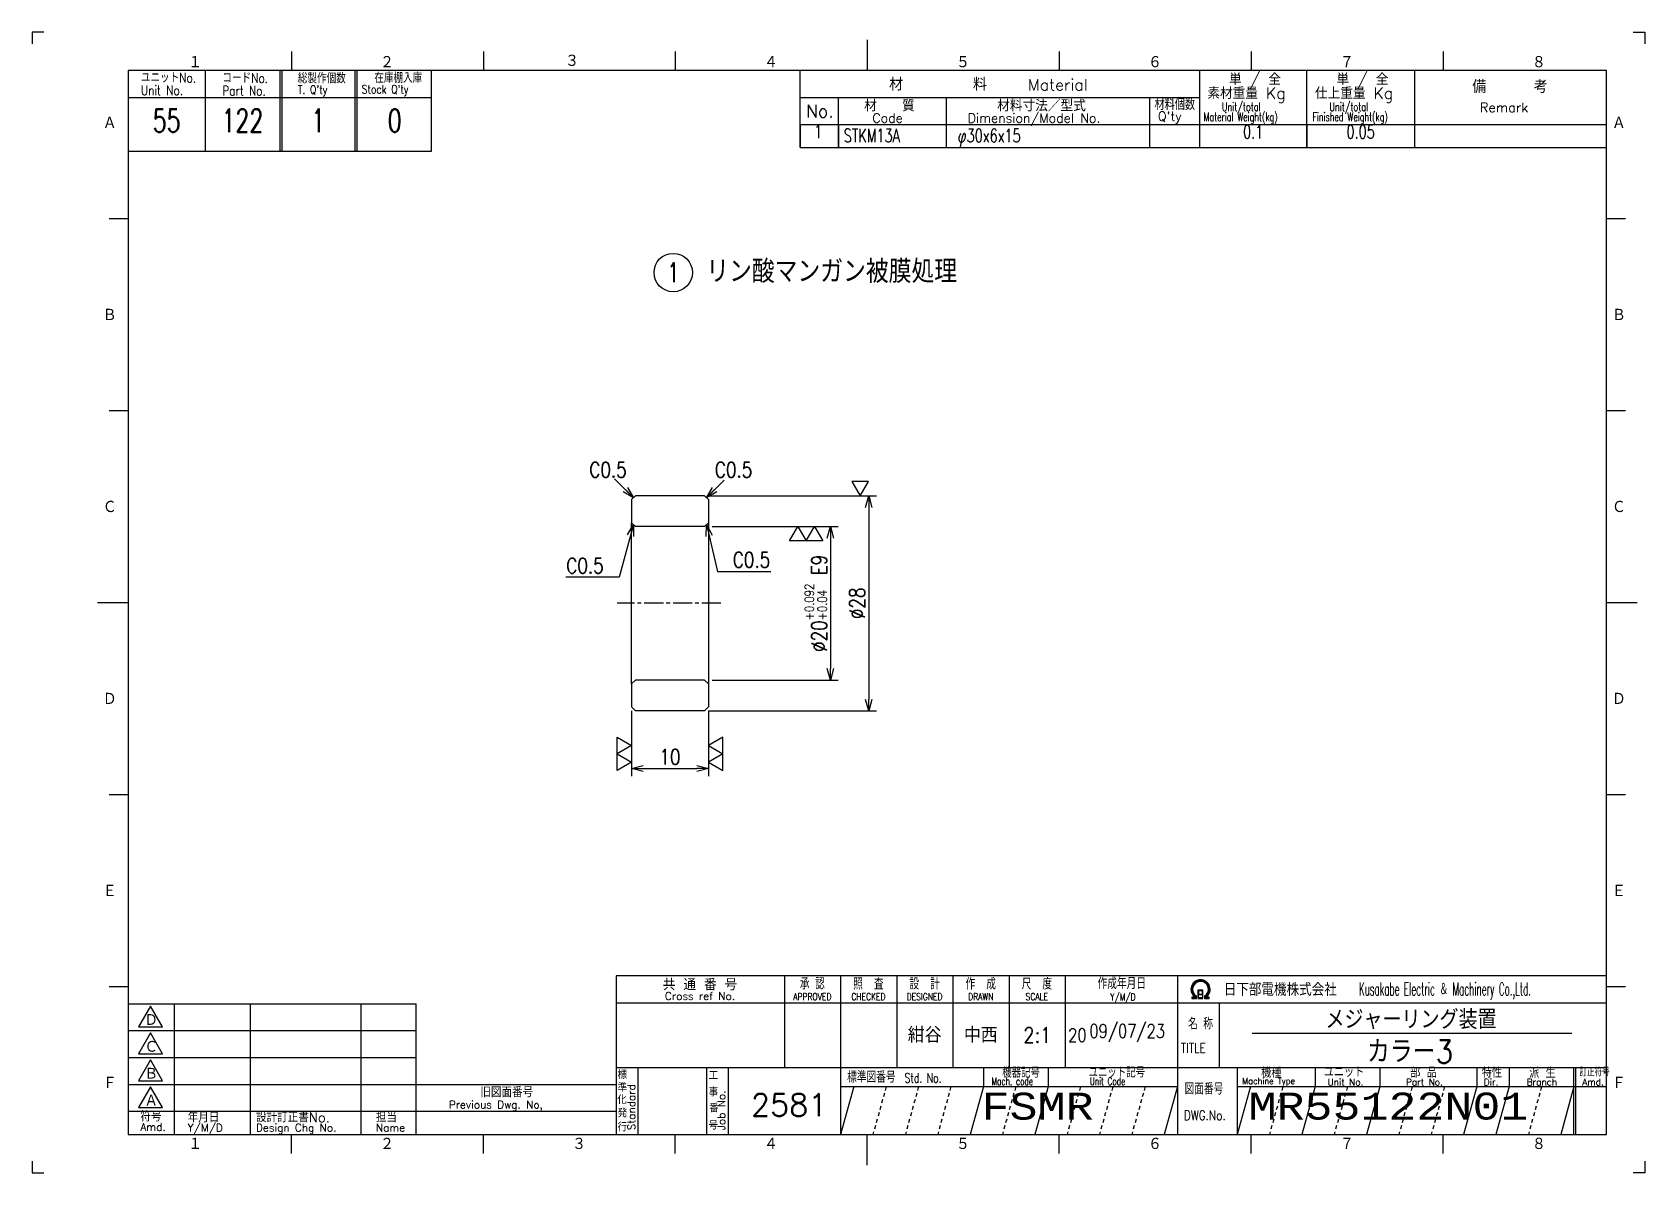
# Model space of a CAD drawing. Extents: x 0 to 210, y 0 to 148.
import ezdxf
from ezdxf.enums import TextEntityAlignment as Align

# ---------------------------------------------------------------- set-up
doc = ezdxf.new("R2010")
doc.units = 0
doc.header["$LTSCALE"] = 0.5
doc.linetypes.add('GEN3A', pattern=[3.5, 2, -1.5])
doc.linetypes.add('GEN7A', pattern=[7.5, 5, -0.75, 1, -0.75])
doc.layers.get('0').update_dxf_attribs({"linetype": 'CONTINUOUS'})
doc.layers.get('DEFPOINTS').update_dxf_attribs({"linetype": 'CONTINUOUS'})
for name, color, linetype in [('2', 5, 'CONTINUOUS'), ('5', 3, 'CONTINUOUS'), ('6', 52, 'CONTINUOUS'), ('7A', 4, 'GEN7A'), ('8', 1, 'CONTINUOUS'), ('RAHM2', 1, 'CONTINUOUS'), ('RAHM3', 52, 'CONTINUOUS')]:
    doc.layers.add(name, color=color, linetype=linetype)
doc.styles.add('DIMENSION', font='monotxt.shx', dxfattribs={"bigfont": 'bigfont.shx'})
doc.styles.get("Standard").update_dxf_attribs({"font": 'romans.shx', "width": 0.8, "bigfont": 'extfont.shx'})
doc.dimstyles.new('GEN-ISO', dxfattribs={"dimscale": 0.5, "dimtxt": 4, "dimasz": 3, "dimexe": 2, "dimexo": 1, "dimgap": 1, "dimtad": 3, "dimdec": 3, "dimrnd": 0.001, "dimdsep": 46, "dimtxsty": 'Standard', "dimblk": 'OPEN30', "dimcen": 0, "dimclrt": 52, "dimadec": 0, "dimazin": 0, "dimtp": 0.1, "dimtm": 0.1, "dimtfac": 0.6, "dimtdec": 3, "dimtmove": 2, "dimatfit": 3, "dimldrblk": 'OPEN30', "dimfxl": 0, "dimarcsym": 0})

# ---------------------------------------------------------------- blocks, each defined once
blk = doc.blocks.new('1A3ﾌﾞﾋﾝ')
at = {"layer": 'RAHM2', "color": 5, "linetype": 'Continuous'}
for p, q in [((3, 297), (0, 297)), ((0, 297), (0, 294)), ((217.5, 295), (217.5, 287)), ((417, 297), (420, 297)), ((420, 297), (420, 294)), ((67.5, 292), (67.5, 287)), ((117.5, 292), (117.5, 287)), ((167.5, 292), (167.5, 287)), ((267.5, 292), (267.5, 287)), ((317.5, 292), (317.5, 287)), ((367.5, 292), (367.5, 287)), ((410, 287), (25, 287)), ((25, 287), (25, 10)), ((104, 266), (104, 287)), ((410, 10), (410, 287)), ((25, 266), (64.5, 266)), ((64.5, 266), (104, 266)), ((20, 248.5), (25, 248.5)), ((410, 248.5), (415, 248.5)), ((20, 198.5), (25, 198.5)), ((410, 198.5), (415, 198.5)), ((17, 148.5), (25, 148.5)), ((410, 148.5), (418, 148.5)), ((20, 98.5), (25, 98.5)), ((410, 98.5), (415, 98.5)), ((20, 48.5), (25, 48.5)), ((410, 48.5), (415, 48.5)), ((25, 10), (410, 10)), ((67.5, 5), (67.5, 10)), ((117.5, 5), (117.5, 10)), ((217.5, 2), (217.5, 10)), ((267.5, 5), (267.5, 10)), ((317.5, 5), (317.5, 10)), ((367.5, 5), (367.5, 10)), ((0, 3), (0, 0)), ((0, 0), (3, 0)), ((420, 0), (417, 0)), ((420, 3), (420, 0))]:
    blk.add_line(p, q, dxfattribs=at)
at = {"layer": 'RAHM2', "color": 7, "linetype": 'Continuous'}
for p, q in [((45, 287), (45, 266)), ((64.5, 287), (64.5, 266)), ((65, 287), (65, 266)), ((84, 287), (84, 266)), ((84.5, 287), (84.5, 266)), ((200, 267), (200, 287)), ((304, 287), (304, 267)), ((332, 267), (332, 287)), ((360, 287), (360, 267)), ((25, 280), (64.5, 280)), ((64.5, 280), (104, 280)), ((200, 280), (304, 280)), ((210, 267), (210, 280)), ((238, 280), (238, 267)), ((291, 280), (291, 267)), ((200, 273), (410, 273)), ((200, 267), (410, 267)), ((195.93, 51.26), (195.93, 27.42)), ((210.55, 51.26), (210.55, 10)), ((225.18, 51.26), (225.18, 27.42)), ((239.8, 51.26), (239.8, 27.42)), ((254.43, 51.26), (254.43, 27.42)), ((269.05, 51.26), (269.05, 27.42)), ((298.3, 51.26), (298.3, 10)), ((25, 44), (100, 44)), ((37, 44), (37, 10)), ((56.8, 44), (56.8, 10)), ((85.6, 44), (85.6, 10)), ((100, 10), (100, 44)), ((152.05, 44.26), (410, 44.26)), ((269.05, 44.26), (269.05, 27.42)), ((298.3, 44.26), (298.3, 44.26)), ((309.17, 44.26), (309.17, 27.42)), ((25, 37), (100, 37)), ((25, 30), (100, 30)), ((152.05, 27.42), (410, 27.42)), ((157.77, 27.42), (157.77, 10)), ((175.59, 27.42), (175.59, 10)), ((181.3, 27.42), (181.3, 10)), ((247.73, 27.42), (247.73, 22.42)), ((264.59, 27.42), (264.59, 22.42)), ((313.83, 27.42), (313.83, 10)), ((334.15, 27.42), (334.15, 22.42)), ((351, 27.42), (351, 22.42)), ((376.29, 27.42), (376.29, 22.42)), ((384.72, 27.42), (384.72, 22.42)), ((401.57, 10), (401.57, 27.42)), ((402.07, 10), (402.07, 27.42)), ((25, 23), (100, 23)), ((100, 23), (152.05, 23)), ((210.55, 22.42), (298.3, 22.42)), ((313.83, 22.42), (410, 22.42)), ((25, 16), (100, 16)), ((100, 16), (152.05, 16)), ((167.5, 5), (167.5, 10))]:
    blk.add_line(p, q, dxfattribs=at)
at = {"layer": 'RAHM2', "color": 3, "linetype": 'Continuous'}
for p, q in [((317.73, 36.35), (401.03, 36.35)), ((214.02, 22.42), (210.55, 10)), ((247.73, 22.42), (244.26, 10)), ((264.59, 22.42), (261.12, 10)), ((298.3, 22.42), (294.83, 10)), ((334.15, 22.42), (330.68, 10)), ((351, 22.42), (347.54, 10)), ((376.29, 22.42), (372.82, 10)), ((384.72, 22.42), (381.25, 10))]:
    blk.add_line(p, q, dxfattribs=at)
at = {"layer": 'RAHM2', "color": 3, "linetype": 'GEN3A'}
for p, q in [((222.44, 22.42), (218.98, 10)), ((230.87, 22.42), (227.41, 10)), ((239.3, 22.42), (235.84, 10)), ((256.16, 22.42), (252.69, 10)), ((273.01, 22.42), (269.55, 10)), ((281.44, 22.42), (277.98, 10)), ((289.87, 22.42), (286.41, 10)), ((325.72, 22.42), (322.25, 10)), ((342.57, 22.42), (339.11, 10)), ((359.43, 22.42), (355.97, 10)), ((367.86, 22.42), (364.39, 10)), ((393.14, 22.42), (389.68, 10))]:
    blk.add_line(p, q, dxfattribs=at)
at = {"layer": 'RAHM2', "color": 5, "linetype": 'Continuous'}
blk.add_lwpolyline([(410, 51.26), (152.05, 51.26), (152.05, 10)], dxfattribs=at)
at = {"layer": 'RAHM2', "color": 7, "linetype": 'Continuous'}
for points in [[(303.62, 47.51), (303.62, 45.4), (304.92, 45.4), (304.92, 47.51), (303.62, 47.51)], [(303.77, 47.36), (303.77, 46.53), (304.77, 46.53), (304.77, 47.36), (303.77, 47.36)], [(304.77, 46.38), (304.77, 45.55), (303.77, 45.55), (303.77, 46.38), (304.77, 46.38)], [(302.02, 45.4), (303.22, 45.4), (303.22, 46.01)], [(302.02, 45.58), (302.97, 45.58), (302.97, 45.91)], [(302.72, 45.82), (302.72, 45.75), (302.02, 45.75), (302.02, 45.4)], [(305.32, 45.98), (305.32, 45.4), (306.58, 45.4), (306.58, 45.75), (305.85, 45.75), (305.85, 45.8)], [(305.57, 45.87), (305.57, 45.58), (306.58, 45.58)]]:
    blk.add_lwpolyline(points, dxfattribs=at)
for points in [[(30.79, 43.41), (27.65, 37.97), (33.92, 37.97)], [(30.79, 36.41), (27.65, 30.97), (33.92, 30.97)], [(30.79, 29.41), (27.65, 23.97), (33.92, 23.97)], [(30.79, 22.41), (27.65, 16.97), (33.92, 16.97)]]:
    blk.add_lwpolyline(points, close=True, dxfattribs=at)
at = {"layer": 'RAHM2', "color": 3, "linetype": 'Continuous'}
for points in [[(317.29, 22.42), (313.83, 10)], [(401.57, 22.42), (401.57, 22.42), (398.11, 10)]]:
    blk.add_lwpolyline(points, dxfattribs=at)
at = {"layer": 'RAHM2', "color": 7, "linetype": 'Continuous'}
for radius, start, end in [(2.5, 308.2706, 230.8952), (2.28, 303.9949, 234.4013), (2.06, 299.8294, 238.4756)]:
    blk.add_arc((304.3, 47.76), radius, start, end, dxfattribs=at)
at = {"layer": 'RAHM2', "color": 5, "linetype": 'Continuous'}
for s, p in [('１', (40.6, 287.58)), ('２', (90.6, 287.58)), ('４', (190.6, 287.58)), ('５', (240.6, 287.58)), ('６', (290.6, 287.58)), ('７', (340.6, 287.58)), ('８', (390.6, 287.58)), ('Ａ', (18.36, 271.74)), ('Ａ', (411.44, 271.74)), ('Ｂ', (18.36, 221.74)), ('Ｂ', (411.44, 221.74)), ('Ｃ', (18.36, 171.74)), ('Ｃ', (411.44, 171.74)), ('Ｄ', (18.36, 121.74)), ('Ｄ', (411.44, 121.74)), ('Ｅ', (18.36, 71.74)), ('Ｅ', (411.44, 71.74)), ('Ｆ', (18.36, 21.74)), ('Ｆ', (411.44, 21.74)), ('１', (40.6, 5.87)), ('２', (90.6, 5.87)), ('３', (140.6, 5.87)), ('４', (190.6, 5.87)), ('５', (240.6, 5.87)), ('６', (290.6, 5.87)), ('７', (340.6, 5.87)), ('８', (390.6, 5.87))]:
    blk.add_text(s, height=3.31, dxfattribs=at).set_placement(p)
blk.add_text('３', height=3.31, dxfattribs=at).set_placement((140.6, 289.58), align=Align.MIDDLE)
at = {"layer": 'RAHM2', "color": 7, "linetype": 'Continuous'}
for s, height, width, p in [('ユニットNo.', 2.5, 0.8, (28.29, 283.92)), ('コードNo.', 2.5, 0.8, (49.52, 283.81)), ('総製作個数', 2.5, 0.8, (69.17, 283.72)), ('在庫棚入庫', 2.5, 0.8, (89.08, 283.82)), ('Unit No.', 2.5, 0.8, (28.29, 280.64)), ('Part No.', 2.5, 0.8, (49.52, 280.53)), ("T. Q'ty", 2.2, 0.8, (69.17, 280.96)), ("Stock Q'ty", 2.2, 0.8, (85.8, 281.06)), ('材料個数', 3, 0.8, (292.32, 276.75)), ('Unit/total', 2.2, 0.7, (309.86, 276.49)), ('Unit/total', 2.2, 0.7, (337.86, 276.49)), ('Material Weight(kg)', 2.2, 0.68, (305.1, 273.86)), ('Finished Weight(kg)', 2.2, 0.68, (333.46, 273.86)), ('作成年月日', 3, 0.7, (277.49, 47.82)), ('Y/M/D', 1.8, 0.8, (280.79, 44.87)), ('Kusakabe Electric ＆ Machinery Co.,Ltd.', 3.3108, 0.5, (345.56, 46.19)), ('名 称', 3, 0.7, (301.06, 37.33)), ('20', 3.5, 0.8, (269.81, 34.08)), ('TITLE', 2.5, 0.8, (299.18, 31.25)), ('標準図番号', 3, 0.7, (212.26, 23.44)), ('Std. No.', 2.5, 0.7, (227.23, 23.44)), ('機器記号', 2.5, 0.7, (252.65, 24.77)), ('ユニット記号', 2.5, 0.7, (275.14, 24.85)), ('訂正符号', 2, 0.7, (403.01, 25.16)), ('Mach. code', 2, 0.7, (249.86, 22.83)), ('Unit Code', 2, 0.7, (275.45, 22.83)), ('図面番号', 3, 0.7, (300.15, 20.37)), ('Machine Type', 1.7, 0.9, (315.15, 23.05))]:
    blk.add_text(s, height=height, dxfattribs=dict(at, width=width)).set_placement(p)
for s, height, p in [('単 / 全', 3, (311.71, 283.26)), ('単 / 全', 3, (339.71, 283.26)), ('材\u3000\u3000\u3000\u3000\u3000料', 3.311, (223.18, 281.82)), ('Material', 3, (259.34, 281.82)), ('素材重量 Kg', 3, (306.08, 279.63)), ('仕上重量 Kg', 3, (334.08, 279.63)), ('備     考', 3.311, (375.08, 281.21)), ('No.', 3.311, (201.5, 274.82)), ('材\u3000\u3000質', 3, (216.68, 276.39)), ('材料寸法／型式', 3, (251.33, 276.39)), ('Remark', 2.5, (377.03, 276.16)), ('Code', 2.4, (218.82, 273.45)), ('Dimension/Model No.', 2.4, (243.65, 273.45)), ("Q'ty", 2.4, (293.19, 273.93)), ('Ｄ', 3.2, (29.23, 38.2)), ('Ｃ', 3.2, (29.23, 31.2)), ('Ｂ', 3.2, (29.23, 24.2)), ('標', 2, (152.44, 24.43)), ('工', 2, (176.15, 24.24)), ('機種', 2.4, (320.08, 24.76)), ('ユニット', 2.4, (336.39, 24.96)), ('部 品', 2.4, (358.93, 24.79)), ('特性', 2.4, (377.55, 24.78)), ('派 生', 2.4, (389.89, 24.72)), ('旧図面番号', 2.5, (116.71, 19.69)), ('準', 2, (152.47, 21.11)), ('事', 2, (176.17, 19.92)), ('Unit No.', 1.7, (337.39, 22.76)), ('Part No.', 1.7, (357.81, 22.76)), ('Dir.', 1.7, (378.09, 22.76)), ('Branch', 1.7, (389.24, 22.76)), ('Amd.', 1.7, (403.74, 22.76)), ('Ａ', 3.2, (29.23, 17.2)), ('Previous Dwg. No,', 2, (108.5, 16.75)), ('化', 2, (152.37, 17.95)), ('番', 2, (176.31, 15.76)), ('Amd.', 2, (28.17, 10.93)), ('符号', 2.5, (28.17, 13.37)), ('Y/M/D', 2, (40.49, 10.7)), ('年月日', 2.5, (40.49, 13.14)), ('設計訂正書No.', 2.5, (58.29, 13.18)), ('Design Chg No.', 2, (58.29, 10.75)), ('担当', 2.5, (89.5, 13.18)), ('Name', 2, (89.5, 10.75)), ('行', 2, (152.46, 10.82)), ('発', 2, (152.46, 14.47)), ('号', 2, (176.11, 11.28))]:
    blk.add_text(s, height=height, dxfattribs=at).set_placement(p)
for s, height, p in [('共 通 番 号', 3, (173.93, 49.14)), ('Cross ref No.', 2, (173.93, 46.01))]:
    blk.add_text(s, height=height, dxfattribs=at).set_placement(p, align=Align.MIDDLE)
for s, height, width, p in [('承 認', 3, 0.7, (203.18, 49.35)), ('照  査', 3, 0.7, (217.8, 49.35)), ('設  計', 3, 0.7, (232.43, 49.35)), ('作  成', 3, 0.7, (247.05, 49.35)), ('尺  度', 3, 0.7, (261.67, 49.35)), ('APPROVED', 1.8, 0.8, (203.18, 45.85)), ('CHECKED', 1.8, 0.8, (217.8, 45.85)), ('DESIGNED', 1.8, 0.8, (232.43, 45.85)), ('DRAWN', 1.8, 0.8, (247.05, 45.85)), ('SCALE', 1.8, 0.8, (261.67, 45.85)), ('DWG.No.', 2.5, 0.8, (305.41, 14.96))]:
    blk.add_text(s, height=height, dxfattribs=dict(at, width=width)).set_placement(p, align=Align.MIDDLE)
at = {"layer": 'RAHM2', "color": 7, "linetype": 'Continuous', "width": 0.844147}
blk.add_text('日下部電機株式会社', height=3.311, dxfattribs=at).set_placement((310.35, 46.06), (339.79, 46.06), align=Align.FIT)
at = {"layer": 'RAHM2', "color": 7, "linetype": 'Continuous'}
for s, p in [('Standard', (157.07, 11.05)), ('Job No.', (180.5, 11.05))]:
    blk.add_text(s, height=2, rotation=90, dxfattribs=at).set_placement(p)
at = {"layer": 'RAHM2', "color": 5, "linetype": 'Continuous', "width": 0.7}
for tag, p in [('HEADER3', (35, 274.01)), ('HEADER4', (54.75, 274)), ('HEADER15', (74.49, 274)), ('HEADER16', (94.43, 274))]:
    blk.add_attdef(tag, text='', height=6, dxfattribs=at).set_placement(p, align=Align.MIDDLE)
at = {"layer": 'RAHM2', "color": 7, "linetype": 'Continuous'}
blk.add_attdef('HEADER5', text='', height=2.5, dxfattribs=at).set_placement((63.69, 267.1), align=Align.BOTTOM_RIGHT)
for tag, height, width, p in [('HEADER1', 5, 0.9, (359.12, 40.15)), ('HEADER25', 3.2, 0.63, (46.91, 40.38)), ('HEADER23', 3.33, 0.8, (71.4, 40.2)), ('HEADER24', 3.5, 0.8, (92.57, 40.22)), ('HEADER7', 5, 0.8, (174.38, 35.8)), ('GEN-TITLE-SCA', 4, 0.85, (261.79, 35.85)), ('HEADER22', 3.2, 0.63, (46.91, 33.38)), ('HEADER20', 3.33, 0.8, (71.4, 33.2)), ('HEADER21', 3.5, 0.8, (92.57, 33.22)), ('HEADER2', 6, 0.9, (358.89, 31.68)), ('HEADER19', 3.2, 0.63, (46.91, 26.38)), ('HEADER17', 3.33, 0.8, (71.4, 26.2)), ('HEADER18', 3.5, 0.8, (92.57, 26.22)), ('HEADER11', 3.2, 0.63, (46.91, 19.38)), ('HEADER9', 3.33, 0.8, (71.4, 19.2)), ('HEADER10', 3.5, 0.8, (92.57, 19.22)), ('HEADER14', 3.31, 0.8, (126.54, 12.82))]:
    blk.add_attdef(tag, text='', height=height, dxfattribs=dict(at, width=width)).set_placement(p, align=Align.MIDDLE)
for tag, p in [('HEADER27', (232.45, 36.09)), ('HEADER26', (247.07, 36.09))]:
    blk.add_attdef(tag, text='', height=4, dxfattribs=at).set_placement(p, align=Align.MIDDLE)
at = {"layer": 'RAHM2', "color": 7, "linetype": 'Continuous', "width": 0.8}
blk.add_attdef('GEN-TITLE-DAT', text='', height=3.5, dxfattribs=at).set_placement((275.35, 34.1), align=Align.BOTTOM_LEFT)
at = {"layer": 'RAHM2', "color": 5, "linetype": 'Continuous'}
blk.add_attdef('HEADER6', text='', height=5.8, dxfattribs=at).set_placement((207.09, 13.03), align=Align.BOTTOM_RIGHT)
at = {"layer": 'RAHM2', "color": 5, "linetype": 'Continuous', "style": 'DIMENSION', "width": 1.2}
for tag, p in [('HEADER13', (213.56, 11.75)), ('HEADER12', (247.26, 11.72)), ('GEN-TITLE-DWG', (316.79, 11.74))]:
    blk.add_attdef(tag, text='', height=7.02, dxfattribs=at).set_placement(p, align=Align.BOTTOM_LEFT)
at = {"layer": 'RAHM2', "color": 5, "linetype": 'Continuous', "style": 'DIMENSION'}
blk.add_attdef('HEADER8', text='', height=7.02, dxfattribs=at).set_placement((408.58, 11.71), align=Align.BOTTOM_RIGHT)
blk = doc.blocks.new('GENBALLOON1')
blk.add_circle((0, 0), 5)
at = {"flags": 1}
blk.add_attdef('GEN_PARENT', text='', height=2.5, dxfattribs=at).set_placement((0, 0), align=Align.MIDDLE)
blk.add_attdef('REF_NO', text='', height=3.5).set_placement((0, 0), align=Align.MIDDLE)
at = {"color": 7, "flags": 1}
for tag, p in [('5GENINF', (6.43, 0.96)), ('6GENINF', (6.43, 0.63)), ('7GENINF', (6.43, 0.3)), ('8GENINF', (6.43, -0.04)), ('9GENINF', (6.43, -0.37)), ('3GENINF', (6.43, -2.34)), ('4GENINF', (6.43, -2.67)), ('10GENINF', (6.43, -0.7)), ('11GENINF', (6.43, -1)), ('12GENINF', (6.43, -1.34)), ('13GENINF', (6.43, -1.67)), ('14GENINF', (6.43, -2)), ('15GENINF', (6.43, -3)), ('16GENINF', (6.43, -3.34)), ('17GENINF', (6.43, -3.7)), ('18GENINF', (6.43, -4.04)), ('19GENINF', (6.43, -4.37)), ('20GENINF', (6.43, -4.7)), ('21GENINF', (6.43, -5.04)), ('22GENINF', (6.43, -5.37))]:
    blk.add_attdef(tag, p, '', height=0.2, dxfattribs=at)
blk = doc.blocks.new('STDBUHIN')
at = {"color": 7}
for p, q in [((0, 0), (0, -6)), ((10, 0), (10, -6)), ((38, 0), (38, -6)), ((91, 0), (91, -6)), ((104, 0), (104, -6)), ((132, 0), (132, -6)), ((160, 0), (160, -6)), ((0, -6), (210, -6))]:
    blk.add_line(p, q, dxfattribs=at)
at = {"layer": 'RAHM3', "color": 7, "width": 0.9}
for tag, p in [('1GENST', (4.710911, -4.609434)), ('4GENST', (96.434633, -4.658422)), ('5GENST', (118, -4.729)), ('6GENST', (146, -4.729))]:
    blk.add_attdef(tag, text='', height=3.5, dxfattribs=at).set_placement(p, align=Align.BOTTOM_CENTER)
at = {"layer": 'RAHM3', "color": 7}
for tag, p, width in [('2GENST', (11.373533, -4.658422), 0.8), ('3GENST', (41.070972, -4.658422), 0.8), ('7GENST', (162.759538, -4.671383), 0.9)]:
    blk.add_attdef(tag, p, '', height=3.5, dxfattribs=dict(at, width=width))
blk = doc.blocks.new('_Open30')
at = {"color": 0, "linetype": 'ByBlock', "lineweight": -2}
for p, q in [((-1, 0.27), (0, 0)), ((0, 0), (-1, -0.27)), ((0, 0), (-1, 0))]:
    blk.add_line(p, q, dxfattribs=at)
blk = doc.blocks.new('*D12')
at = {"layer": '5', "color": 0, "lineweight": -2}
for p, q in [((78.05, 60.14), (78.05, 51.64)), ((88.05, 60.14), (88.05, 51.64)), ((79.55, 52.64), (86.55, 52.64))]:
    blk.add_line(p, q, dxfattribs=at)
at = {"layer": 'DEFPOINTS', "color": 0}
for p in [(78.05, 60.64), (88.05, 60.64), (88.05, 52.64)]:
    blk.add_point(p, dxfattribs=at)
at = {"layer": '5', "color": 0, "lineweight": -2, "xscale": 1.5, "yscale": 1.5, "zscale": 1.5, "rotation": 180}
blk.add_blockref('_Open30', (78.05, 52.64), dxfattribs=at)
at = {"layer": '5', "color": 0, "lineweight": -2, "xscale": 1.5, "yscale": 1.5, "zscale": 1.5}
blk.add_blockref('_Open30', (88.05, 52.64), dxfattribs=at)
at = {"layer": '5', "color": 52, "insert": (83.05, 54.14), "char_height": 2, "attachment_point": 5}
blk.add_mtext('10', dxfattribs=at)
blk = doc.blocks.new('*D13')
at = {"layer": '5', "color": 0, "lineweight": -2}
for p, q in [((88.05, 88.14), (109.94, 88.14)), ((108.94, 86.64), (108.94, 61.64)), ((88.05, 60.14), (109.94, 60.14))]:
    blk.add_line(p, q, dxfattribs=at)
at = {"layer": 'DEFPOINTS', "color": 0}
for p in [(87.55, 88.14), (87.55, 60.14), (108.94, 60.14)]:
    blk.add_point(p, dxfattribs=at)
at = {"layer": '5', "color": 0, "lineweight": -2, "xscale": 1.5, "yscale": 1.5, "zscale": 1.5}
for p, rotation in [((108.94, 88.14), 90), ((108.94, 60.14), 270)]:
    blk.add_blockref('_Open30', p, dxfattribs=dict(at, rotation=rotation))
at = {"layer": '5', "color": 52, "insert": (107.44, 74.14), "char_height": 2, "attachment_point": 5, "rotation": 90}
blk.add_mtext('%%C28', dxfattribs=at)
blk = doc.blocks.new('*D14')
at = {"layer": '5', "color": 0, "lineweight": -2}
for p, q in [((88.55, 84.14), (104.94, 84.14)), ((103.94, 82.64), (103.94, 65.64)), ((88.55, 64.14), (104.94, 64.14))]:
    blk.add_line(p, q, dxfattribs=at)
at = {"layer": 'DEFPOINTS', "color": 0}
for p in [(88.05, 84.14), (88.05, 64.14), (103.94, 64.14)]:
    blk.add_point(p, dxfattribs=at)
at = {"layer": '5', "color": 0, "lineweight": -2, "xscale": 1.5, "yscale": 1.5, "zscale": 1.5}
for p, rotation in [((103.94, 84.14), 90), ((103.94, 64.14), 270)]:
    blk.add_blockref('_Open30', p, dxfattribs=dict(at, rotation=rotation))
at = {"layer": '5', "color": 52, "insert": (102.04, 74.14), "char_height": 2, "attachment_point": 5, "rotation": 90}
blk.add_mtext('%%C20{\\H1.200000;\\S+0.092^ +0.04;} E9', dxfattribs=at)

msp = doc.modelspace()

# ---------------------------------------------------------------- linework, layer by layer
at = {"layer": '2'}
for p, q in [((78.5509, 88.1439), (78.0509, 87.6439)), ((78.5509, 88.1439), (78.0509, 87.6439)), ((78.0509, 87.6439), (78.0509, 84.6439)), ((87.5509, 88.1439), (78.5509, 88.1439)), ((88.0509, 87.6439), (87.5509, 88.1439)), ((88.0509, 87.6439), (88.0509, 85.6439)), ((78.0509, 63.6439), (78.0509, 84.6439)), ((78.0509, 84.6439), (78.5509, 84.1439)), ((87.5509, 84.1439), (78.5509, 84.1439)), ((87.5509, 84.1439), (88.0509, 84.6439)), ((88.0509, 85.6439), (88.0509, 84.6439)), ((88.0509, 84.6439), (88.0509, 63.6439)), ((78.5509, 64.1439), (78.0509, 63.6439)), ((78.0509, 63.6439), (78.0509, 60.6439)), ((87.5509, 64.1439), (78.5509, 64.1439)), ((87.5509, 64.1439), (88.0509, 63.6439)), ((88.0509, 63.6439), (88.0509, 60.6439)), ((78.5509, 60.1439), (78.0509, 60.6439)), ((78.5509, 60.1439), (78.0509, 60.6439)), ((87.5509, 60.1439), (78.5509, 60.1439)), ((88.0509, 60.6439), (87.5509, 60.1439))]:
    msp.add_line(p, q, dxfattribs=at)
at = {"layer": '7A'}
msp.add_line((89.6968, 74.1439), (76.1722, 74.1439), dxfattribs=at)
at = {"layer": '8'}
for points in [[(107.8211, 88.1439), (108.9036, 90.0189), (106.7386, 90.0189), (107.8211, 88.1439)], [(99.7134, 84.1439), (100.7959, 82.2689), (98.6309, 82.2689), (99.7134, 84.1439)], [(101.8784, 84.1439), (102.9609, 82.2689), (100.7959, 82.2689), (101.8784, 84.1439)], [(78.0509, 55.6318), (76.1759, 54.5493), (76.1759, 56.7143), (78.0509, 55.6318)], [(88.0509, 55.6318), (89.9259, 54.5493), (89.9259, 56.7143), (88.0509, 55.6318)], [(78.0509, 53.4668), (76.1759, 52.3843), (76.1759, 54.5493), (78.0509, 53.4668)], [(88.0509, 53.4668), (89.9259, 52.3843), (89.9259, 54.5493), (88.0509, 53.4668)]]:
    msp.add_lwpolyline(points, close=True, dxfattribs=at)

# ---------------------------------------------------------------- block references
at = {"layer": '2', "xscale": 0.5, "yscale": 0.5, "zscale": 0.5}
msp.add_blockref('1A3ﾌﾞﾋﾝ', (0, 0), dxfattribs=at).add_auto_attribs({'GEN-TITLE-DWG': 'MR55122N01', 'GEN-TITLE-DAT': '09/07/23', 'GEN-TITLE-SCA': '2:1', 'HEADER1': 'メジャーリング装置', 'HEADER2': 'カラー3', 'HEADER3': '55', 'HEADER4': '122', 'HEADER6': '2581', 'HEADER12': 'FSMR', 'HEADER15': '1', 'HEADER16': '0', 'HEADER27': '紺谷', 'HEADER26': '中西'})
at = {"layer": '5'}
ref = msp.add_blockref('GENBALLOON1', (83.4723, 117.2115), dxfattribs=dict(at, xscale=0.5, yscale=0.5, zscale=0.5))
ref.add_attrib('REF_NO', '1', dxfattribs={"color": 7, "height": 2.5, "width": 0.7}).set_placement((83.4723, 117.2115), align=Align.MIDDLE_CENTER)
at = {"layer": 'RAHM2'}
ref = msp.add_blockref('STDBUHIN', (100, 136.5), dxfattribs=dict(at, xscale=0.5, yscale=0.5, zscale=0.5))
ref.add_attrib('1GENST', '1', dxfattribs={"layer": 'RAHM3', "color": 7, "height": 1.75, "width": 0.7}).set_placement((102.3555, 134.1953), align=Align.BOTTOM_CENTER)
ref.add_attrib('2GENST', 'STKM13A', (105.6868, 134.1708), dxfattribs={"layer": 'RAHM3', "color": 7, "height": 1.75, "width": 0.7})
ref.add_attrib('3GENST', 'φ30x6x15', (120.5355, 134.1708), dxfattribs={"layer": 'RAHM3', "color": 7, "height": 1.75, "width": 0.7})
ref.add_attrib('5GENST', '0.1', dxfattribs={"layer": 'RAHM3', "color": 7, "height": 1.75, "width": 0.7}).set_placement((159, 134.1355), align=Align.BOTTOM_CENTER)
ref.add_attrib('6GENST', '0.05', dxfattribs={"layer": 'RAHM3', "color": 7, "height": 1.75, "width": 0.7}).set_placement((173, 134.1355), align=Align.BOTTOM_CENTER)

# ---------------------------------------------------------------- texts
at = {"layer": '5', "color": 52, "char_height": 2}
for insert, attachment_point in [((74.4226, 79.0426), 6), ((91.2377, 79.8072), 4)]:
    msp.add_mtext('C0.5', dxfattribs=dict(at, insert=insert, attachment_point=attachment_point))
at = {"layer": '6'}
for s, height, width, p in [('リン酸マンガン被膜処理', 3, 0.9, (87.7739, 115.8591)), ('C0.5', 2, 0.8, (72.5551, 90.5312)), ('C0.5', 2, 0.8, (88.8985, 90.5334))]:
    msp.add_text(s, height=height, dxfattribs=dict(at, width=width)).set_placement(p)

# ---------------------------------------------------------------- dimensions: what is measured, and where the dimension line sits
at = {"layer": '5'}
for base, p1, p2, override, picture, middle in [((108.9385, 60.1439), (87.5509, 88.1439), (87.5509, 60.1439), {"dimscale": 0.5, "dimpost": '%%C<>'}, '*D13', (107.4385, 74.1439)), ((103.9385, 64.1439), (88.0509, 84.1439), (88.0509, 64.1439), {"dimscale": 0.5, "dimpost": '%%C<> E9', "dimtol": 1, "dimtp": 0.092, "dimtm": -0.04}, '*D14', (102.0385, 74.1439))]:
    dim = msp.add_linear_dim(base=base, p1=p1, p2=p2, angle=90, dimstyle='GEN-ISO', override=override, dxfattribs=at)
    dim.commit()
    dim.dimension.update_dxf_attribs({"geometry": picture, "text_midpoint": middle})
dim = msp.add_linear_dim(base=(88.0509, 52.6439), p1=(78.0509, 60.6439), p2=(88.0509, 60.6439), dimstyle='GEN-ISO', override={"dimscale": 0.5}, dxfattribs=at)
dim.commit()
dim.dimension.update_dxf_attribs({"geometry": '*D12', "text_midpoint": (83.0509, 54.1439)})

# ---------------------------------------------------------------- leaders
for points in [[(78.3009, 87.8939), (75.826, 90.3688)], [(87.8009, 87.8939), (90.0885, 90.1816)]]:
    msp.add_leader(points, dimstyle='GEN-ISO', override={"dimscale": 0.5}, dxfattribs=at)
at = {"layer": '5', "annotation_type": 0, "has_hookline": 1, "text_width": 4.9524}
for points, hookline_direction in [([(78.3009, 84.3939), (76.4226, 77.5426), (74.9226, 77.5426)], 1), ([(87.8009, 84.3939), (89.2377, 78.3072), (90.7377, 78.3072)], 0)]:
    msp.add_leader(points, dimstyle='GEN-ISO', dxfattribs=dict(at, hookline_direction=hookline_direction))

doc.saveas('drawing.dxf')
